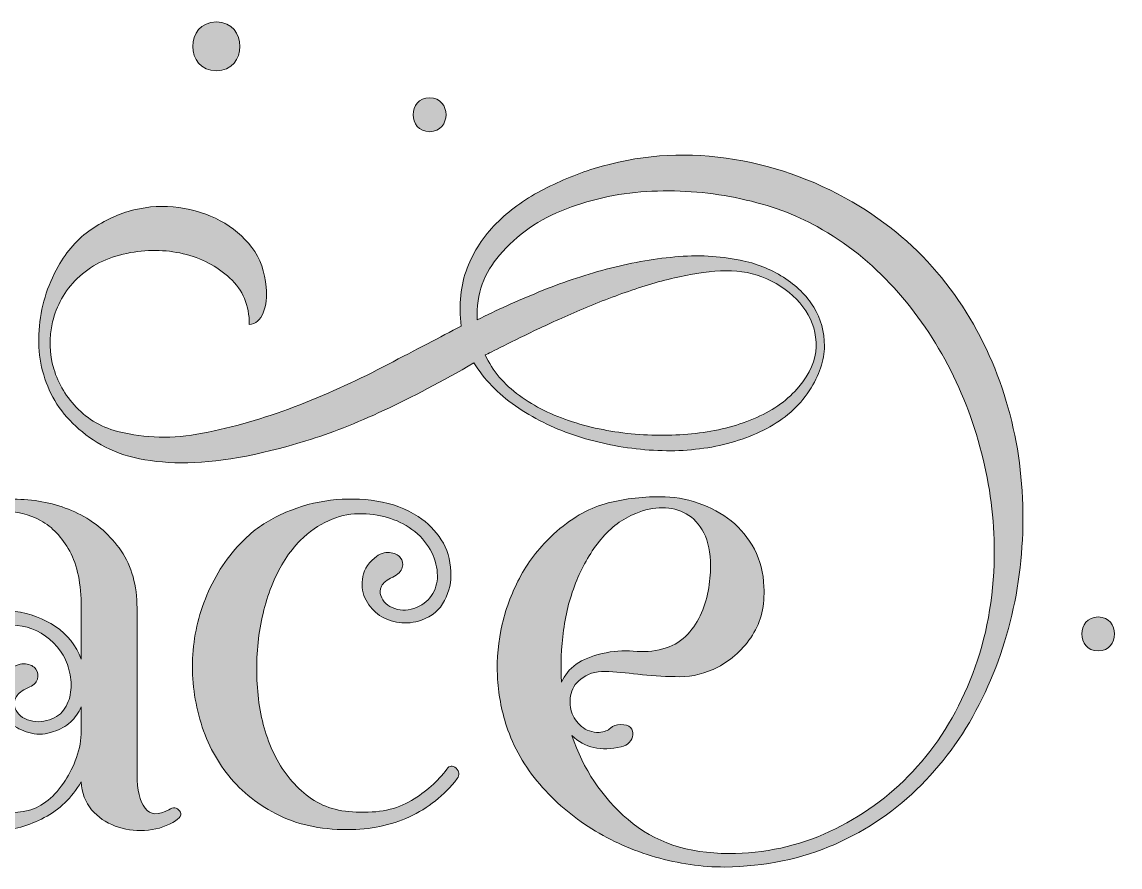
# Model space of a CAD drawing. Header units: inches. Extents: x 58 to 1022, y -1012 to -69.
# Drawn here: x 513.1 to 983.4, y -462.8 to -100.8 of the extents above; entities that cross this region are included whole.
import ezdxf

# ---------------------------------------------------------------- set-up
doc = ezdxf.new("R2010")
doc.units = ezdxf.units.IN
doc.header["$MEASUREMENT"] = 0
doc.layers.add('Layer 1', color=7, linetype='Continuous')

# ---------------------------------------------------------------- blocks, each defined once
blk = doc.blocks.new('block 2')
at = {"layer": 'Layer 1', "true_color": 0xffffff}
h = blk.add_hatch(color=7, dxfattribs=at)
h.dxf.hatch_style = 2
edge = h.paths.add_edge_path()
edge.add_spline(control_points=[(596.33, -121.74), (609.79, -121.74), (609.81, -100.82), (596.33, -100.82), (582.87, -100.82), (582.84, -121.74), (596.33, -121.74)], knot_values=[0, 0, 0, 0, 1, 1, 1, 2, 2, 2, 2], degree=3, periodic=1)
h = blk.add_hatch(color=7, dxfattribs=at)
h.dxf.hatch_style = 2
edge = h.paths.add_edge_path()
edge.add_spline(control_points=[(687.68, -147.83), (697.04, -147.83), (697.05, -133.29), (687.68, -133.29), (678.33, -133.29), (678.31, -147.83), (687.68, -147.83)], knot_values=[0, 0, 0, 0, 1, 1, 1, 2, 2, 2, 2], degree=3, periodic=1)
h = blk.add_hatch(color=7, dxfattribs=at)
h.dxf.hatch_style = 2
edge = h.paths.add_edge_path()
edge.add_spline(control_points=[(545.29, -280.97), (554.39, -286.66), (566.4, -289.56), (581.29, -289.67), (596.19, -289.79), (613.99, -286.66), (634.69, -280.29), (655.39, -273.93), (679.38, -262.78), (706.68, -246.85), (711.01, -253.91), (716.92, -260.05), (724.42, -265.28), (731.93, -270.51), (740.23, -274.66), (749.33, -277.73), (758.43, -280.8), (767.98, -282.85), (777.99, -283.87), (788, -284.9), (797.61, -284.67), (806.83, -283.19), (816.04, -281.71), (824.45, -278.99), (832.07, -275), (839.69, -271.03), (845.78, -265.62), (850.33, -258.8), (854.65, -252.2), (856.81, -245.83), (856.81, -239.69), (856.81, -233.55), (855.28, -227.98), (852.2, -222.97), (849.13, -217.97), (844.81, -213.7), (839.24, -210.18), (833.66, -206.65), (827.47, -204.2), (820.64, -202.84), (811.77, -201.02), (802.44, -200.57), (792.67, -201.47), (782.88, -202.39), (773.1, -204.15), (763.32, -206.76), (753.54, -209.38), (743.93, -212.62), (734.49, -216.49), (725.05, -220.36), (716.23, -224.33), (708.05, -228.43), (707.82, -222.75), (708.56, -217.63), (710.26, -213.08), (711.97, -208.53), (714.41, -204.43), (717.6, -200.79), (725.11, -191.92), (734.66, -185.27), (746.26, -180.83), (757.86, -176.4), (770.09, -173.9), (782.94, -173.33), (795.79, -172.76), (808.47, -173.84), (820.98, -176.57), (833.49, -179.3), (844.41, -183.28), (853.74, -188.51), (866.02, -195.33), (877, -204.09), (886.67, -214.78), (896.33, -225.48), (904.41, -237.25), (910.89, -250.1), (917.38, -262.95), (922.2, -276.48), (925.39, -290.7), (928.58, -304.92), (929.94, -319.08), (929.49, -333.18), (928.8, -351.15), (925.39, -367.7), (919.25, -382.82), (913.11, -397.95), (904.92, -410.97), (894.68, -421.89), (884.45, -432.81), (872.56, -441.4), (859.03, -447.65), (845.49, -453.9), (831.1, -457.03), (815.87, -457.03), (798.35, -457.03), (783.96, -452.2), (772.7, -442.53), (761.45, -432.87), (753.43, -420.87), (748.65, -406.54), (754.11, -411.77), (761.16, -413.36), (769.8, -411.31), (771.17, -411.09), (772.3, -410.46), (773.22, -409.44), (774.12, -408.41), (774.63, -407.34), (774.75, -406.19), (774.86, -405.06), (774.52, -404.04), (773.73, -403.12), (772.93, -402.22), (771.51, -401.76), (769.46, -401.76), (767.64, -401.76), (766.22, -402.27), (765.2, -403.29), (764.17, -404.32), (762.52, -404.95), (760.25, -405.17), (757.29, -405.17), (754.79, -404.32), (752.74, -402.61), (750.7, -400.91), (749.27, -398.81), (748.48, -396.3), (747.68, -393.8), (747.63, -391.18), (748.31, -388.45), (748.99, -385.72), (750.7, -383.45), (753.43, -381.63), (756.38, -379.58), (760.08, -378.73), (764.52, -379.07), (768.95, -379.41), (773.73, -379.87), (778.84, -380.43), (783.96, -381.01), (789.31, -381.29), (794.88, -381.29), (800.45, -381.29), (805.85, -379.92), (811.09, -377.19), (817.23, -374.01), (822.18, -369.46), (825.93, -363.54), (829.69, -357.63), (831.33, -350.7), (830.88, -342.73), (830.65, -336.82), (829.29, -331.47), (826.78, -326.69), (824.28, -321.92), (820.98, -317.88), (816.89, -314.58), (812.8, -311.29), (808.07, -308.73), (802.73, -306.91), (797.38, -305.09), (791.98, -304.18), (786.52, -304.18), (778.1, -304.18), (770.2, -305.2), (762.81, -307.25), (755.42, -309.29), (748.08, -313.62), (740.8, -320.21), (735.11, -325.45), (730.45, -331.36), (726.81, -337.95), (723.17, -344.55), (720.5, -351.49), (718.8, -358.77), (717.09, -366.05), (716.41, -373.44), (716.75, -380.95), (717.09, -388.45), (718.4, -395.62), (720.67, -402.44), (723.63, -411.54), (728.35, -419.84), (734.83, -427.35), (741.31, -434.86), (748.76, -441.23), (757.18, -446.46), (765.59, -451.69), (774.69, -455.72), (784.47, -458.57), (794.25, -461.41), (804.15, -462.83), (814.16, -462.83), (831.44, -462.61), (847.14, -459.36), (861.25, -453.11), (875.35, -446.85), (887.69, -438.39), (898.27, -427.69), (908.84, -417), (917.55, -404.66), (924.37, -390.67), (931.19, -376.68), (936.02, -361.9), (938.87, -346.31), (941.71, -330.74), (942.5, -314.87), (941.26, -298.72), (940.01, -282.57), (936.53, -266.98), (930.85, -251.97), (925.16, -236.96), (917.2, -223.09), (906.97, -210.35), (896.73, -197.61), (883.99, -186.8), (868.75, -177.93), (851.92, -168.15), (833.89, -161.89), (814.67, -159.16), (795.45, -156.44), (776.63, -157.92), (758.2, -163.6), (750.24, -166.11), (742.62, -169.29), (735.34, -173.15), (728.06, -177.02), (721.69, -181.68), (716.23, -187.14), (710.78, -192.6), (706.63, -198.97), (703.78, -206.25), (700.94, -213.53), (700.09, -221.83), (701.22, -231.16), (692.35, -235.71), (681.89, -241.17), (669.83, -247.54), (657.78, -253.91), (645.21, -259.65), (632.13, -264.77), (619.05, -269.88), (605.97, -273.81), (592.89, -276.54), (579.81, -279.27), (567.81, -279.38), (556.89, -276.88), (548.93, -275.29), (542.39, -271.93), (537.27, -266.81), (532.16, -261.7), (528.63, -255.9), (526.7, -249.41), (524.77, -242.93), (524.6, -236.22), (526.19, -229.28), (527.78, -222.35), (531.3, -216.15), (536.76, -210.69), (542.45, -205.23), (549.51, -201.64), (557.92, -199.94), (566.34, -198.23), (574.41, -198.29), (582.14, -200.11), (589.88, -201.93), (596.53, -205.4), (602.1, -210.52), (607.68, -215.63), (610.46, -222.29), (610.46, -230.48), (613.19, -230.25), (615.19, -228.55), (616.43, -225.36), (617.69, -222.18), (618.09, -218.53), (617.63, -214.44), (617.18, -207.85), (615.13, -202.16), (611.49, -197.38), (607.85, -192.6), (603.36, -188.8), (598.01, -185.95), (592.67, -183.11), (586.75, -181.23), (580.27, -180.32), (573.78, -179.41), (567.36, -179.75), (560.99, -181.34), (554.62, -182.94), (548.53, -185.73), (542.73, -189.7), (536.93, -193.69), (532.21, -198.97), (528.58, -205.57), (523.8, -213.99), (521.07, -223.09), (520.39, -232.86), (519.7, -242.65), (521.41, -251.69), (525.5, -259.99), (529.6, -268.3), (536.2, -275.29), (545.29, -280.97)], knot_values=[0, 0, 0, 0, 1, 1, 1, 2, 2, 2, 3, 3, 3, 4, 4, 4, 5, 5, 5, 6, 6, 6, 7, 7, 7, 8, 8, 8, 9, 9, 9, 10, 10, 10, 11, 11, 11, 12, 12, 12, 13, 13, 13, 14, 14, 14, 15, 15, 15, 16, 16, 16, 17, 17, 17, 18, 18, 18, 19, 19, 19, 20, 20, 20, 21, 21, 21, 22, 22, 22, 23, 23, 23, 24, 24, 24, 25, 25, 25, 26, 26, 26, 27, 27, 27, 28, 28, 28, 29, 29, 29, 30, 30, 30, 31, 31, 31, 32, 32, 32, 33, 33, 33, 34, 34, 34, 35, 35, 35, 36, 36, 36, 37, 37, 37, 38, 38, 38, 39, 39, 39, 40, 40, 40, 41, 41, 41, 42, 42, 42, 43, 43, 43, 44, 44, 44, 45, 45, 45, 46, 46, 46, 47, 47, 47, 48, 48, 48, 49, 49, 49, 50, 50, 50, 51, 51, 51, 52, 52, 52, 53, 53, 53, 54, 54, 54, 55, 55, 55, 56, 56, 56, 57, 57, 57, 58, 58, 58, 59, 59, 59, 60, 60, 60, 61, 61, 61, 62, 62, 62, 63, 63, 63, 64, 64, 64, 65, 65, 65, 66, 66, 66, 67, 67, 67, 68, 68, 68, 69, 69, 69, 70, 70, 70, 71, 71, 71, 72, 72, 72, 73, 73, 73, 74, 74, 74, 75, 75, 75, 76, 76, 76, 77, 77, 77, 78, 78, 78, 79, 79, 79, 80, 80, 80, 81, 81, 81, 82, 82, 82, 83, 83, 83, 84, 84, 84, 85, 85, 85, 86, 86, 86, 87, 87, 87, 88, 88, 88, 89, 89, 89, 90, 90, 90, 91, 91, 91, 92, 92, 92, 93, 93, 93, 94, 94, 94, 95, 95, 95, 96, 96, 96, 97, 97, 97, 98, 98, 98, 99, 99, 99, 100, 100, 100, 101, 101, 101, 101], degree=3, periodic=1)
edge = h.paths.add_edge_path()
edge.add_spline(control_points=[(719.48, -239.52), (723.68, -237.36), (728.8, -234.86), (734.83, -232.01), (740.86, -229.17), (747.51, -226.21), (754.79, -223.14), (762.07, -220.07), (769.52, -217.29), (777.14, -214.78), (784.76, -212.28), (792.21, -210.35), (799.49, -208.98), (806.77, -207.62), (813.36, -207.16), (819.28, -207.62), (825.19, -208.07), (830.82, -209.83), (836.17, -212.91), (841.51, -215.98), (845.72, -219.85), (848.79, -224.5), (851.86, -229.17), (853.34, -234.35), (853.23, -240.03), (853.11, -245.72), (850.67, -251.41), (845.89, -257.09), (841.34, -262.55), (835.31, -266.93), (827.81, -270.23), (820.3, -273.53), (812.11, -275.74), (803.24, -276.88), (794.37, -278.02), (785.21, -278.19), (775.78, -277.39), (766.33, -276.6), (757.35, -274.83), (748.82, -272.1), (740.29, -269.37), (732.72, -265.62), (726.13, -260.84), (719.53, -256.07), (714.64, -250.27), (711.46, -243.44), (712.59, -242.99), (715.27, -241.68), (719.48, -239.52)], knot_values=[0, 0, 0, 0, 1, 1, 1, 2, 2, 2, 3, 3, 3, 4, 4, 4, 5, 5, 5, 6, 6, 6, 7, 7, 7, 8, 8, 8, 9, 9, 9, 10, 10, 10, 11, 11, 11, 12, 12, 12, 13, 13, 13, 14, 14, 14, 15, 15, 15, 16, 16, 16, 16], degree=3, periodic=1)
edge = h.paths.add_edge_path()
edge.add_spline(control_points=[(745.07, -361.33), (746.09, -353.71), (747.97, -346.6), (750.7, -340), (753.43, -333.41), (756.89, -327.55), (761.1, -322.43), (765.31, -317.31), (770.26, -313.62), (775.95, -311.34), (779.81, -309.75), (783.62, -308.95), (787.38, -308.95), (791.13, -308.95), (794.54, -309.81), (797.61, -311.51), (800.68, -313.22), (803.18, -315.95), (805.12, -319.7), (807.05, -323.45), (808.02, -328.18), (808.02, -333.86), (808.02, -337.27), (807.68, -340.86), (807, -344.61), (806.31, -348.36), (805.17, -351.89), (803.58, -355.19), (801.99, -358.49), (799.88, -361.44), (797.27, -364.06), (794.65, -366.67), (791.41, -368.44), (787.55, -369.34), (783.45, -370.49), (779.24, -370.83), (774.92, -370.37), (770.6, -369.92), (766.16, -370.26), (761.62, -371.39), (752.51, -373.44), (746.71, -377.53), (744.22, -383.68), (743.76, -376.4), (744.04, -368.95), (745.07, -361.33)], knot_values=[0, 0, 0, 0, 1, 1, 1, 2, 2, 2, 3, 3, 3, 4, 4, 4, 5, 5, 5, 6, 6, 6, 7, 7, 7, 8, 8, 8, 9, 9, 9, 10, 10, 10, 11, 11, 11, 12, 12, 12, 13, 13, 13, 14, 14, 14, 15, 15, 15, 15], degree=3, periodic=1)
h = blk.add_hatch(color=7, dxfattribs=at)
h.dxf.hatch_style = 2
edge = h.paths.add_edge_path()
edge.add_spline(control_points=[(473.48, -317.14), (468.13, -321.69), (465, -327.5), (464.09, -334.54), (463.63, -337.5), (464.03, -339.66), (465.29, -341.03), (466.54, -342.39), (467.96, -343.07), (469.55, -343.07), (471.14, -343.07), (472.57, -342.45), (473.82, -341.2), (475.06, -339.95), (475.46, -338.07), (475.01, -335.57), (474.33, -331.02), (475.41, -326.81), (478.25, -322.94), (481.1, -319.08), (484.91, -316.06), (489.68, -313.9), (494.46, -311.74), (499.63, -310.6), (505.21, -310.49), (510.78, -310.38), (516.07, -311.68), (521.07, -314.41), (526.07, -317.14), (530.23, -321.52), (533.53, -327.55), (536.82, -333.58), (538.48, -341.6), (538.48, -351.6), (538.48, -351.6), (538.48, -373.78), (538.48, -373.78), (536.2, -367.87), (532.5, -363.2), (527.39, -359.79), (522.27, -356.38), (516.52, -354.22), (510.15, -353.31), (503.79, -352.4), (497.13, -352.63), (490.19, -353.99), (483.25, -355.36), (476.94, -357.97), (471.26, -361.84), (465.57, -365.71), (460.85, -370.83), (457.1, -377.19), (453.34, -383.56), (451.47, -391.07), (451.47, -399.71), (451.47, -408.13), (452.94, -415.35), (455.91, -421.38), (458.86, -427.41), (462.73, -432.41), (467.51, -436.39), (472.28, -440.37), (477.68, -443.27), (483.71, -445.09), (489.74, -446.91), (495.82, -447.7), (501.97, -447.48), (509.24, -447.02), (516.13, -445.09), (522.61, -441.68), (529.09, -438.27), (534.38, -433.15), (538.48, -426.33), (538.7, -431.1), (540.18, -435.09), (542.91, -438.27), (545.64, -441.46), (548.99, -443.78), (552.98, -445.26), (556.95, -446.74), (561.17, -447.36), (565.6, -447.14), (570.04, -446.91), (574.07, -445.77), (577.71, -443.73), (580.9, -441.91), (581.86, -440.26), (580.61, -438.78), (579.36, -437.3), (577.83, -437.13), (576.01, -438.27), (571.46, -440.77), (568.04, -440.55), (565.77, -437.59), (563.49, -434.63), (562.36, -429.86), (562.36, -423.26), (562.36, -423.26), (562.36, -351.94), (562.36, -351.94), (562.36, -342.17), (560.08, -333.98), (555.54, -327.38), (550.98, -320.78), (545.24, -315.66), (538.3, -312.02), (531.36, -308.39), (523.8, -306.22), (515.61, -305.54), (507.43, -304.86), (499.69, -305.49), (492.41, -307.42), (485.13, -309.35), (478.82, -312.59), (473.48, -317.14)], knot_values=[0, 0, 0, 0, 1, 1, 1, 2, 2, 2, 3, 3, 3, 4, 4, 4, 5, 5, 5, 6, 6, 6, 7, 7, 7, 8, 8, 8, 9, 9, 9, 10, 10, 10, 11, 11, 11, 12, 12, 12, 13, 13, 13, 14, 14, 14, 15, 15, 15, 16, 16, 16, 17, 17, 17, 18, 18, 18, 19, 19, 19, 20, 20, 20, 21, 21, 21, 22, 22, 22, 23, 23, 23, 24, 24, 24, 25, 25, 25, 26, 26, 26, 27, 27, 27, 28, 28, 28, 29, 29, 29, 30, 30, 30, 31, 31, 31, 32, 32, 32, 33, 33, 33, 34, 34, 34, 35, 35, 35, 36, 36, 36, 37, 37, 37, 38, 38, 38, 38], degree=3, periodic=1)
edge = h.paths.add_edge_path()
edge.add_spline(control_points=[(538.48, -404.49), (538.48, -408.36), (537.79, -412.17), (536.43, -415.92), (535.06, -419.67), (533.47, -422.91), (531.65, -425.64), (527.1, -432.7), (521.81, -437.02), (515.78, -438.61), (509.76, -440.2), (504.01, -439.63), (498.56, -436.9), (493.1, -434.17), (488.49, -429.57), (484.73, -423.08), (480.98, -416.6), (479.11, -408.81), (479.11, -399.71), (479.11, -389.25), (481.04, -380.83), (484.91, -374.46), (488.77, -368.1), (493.38, -363.71), (498.73, -361.33), (504.07, -358.94), (509.59, -358.54), (515.27, -360.13), (520.96, -361.73), (525.73, -365.14), (529.6, -370.37), (531.19, -372.65), (532.39, -375.26), (533.19, -378.22), (533.98, -381.18), (534.26, -384.08), (534.04, -386.92), (533.81, -389.76), (532.96, -392.38), (531.48, -394.76), (530, -397.15), (527.78, -398.81), (524.83, -399.71), (521.64, -400.85), (518.52, -400.85), (515.44, -399.71), (512.37, -398.58), (510.5, -396.64), (509.81, -393.91), (509.59, -392.55), (509.87, -391.18), (510.67, -389.82), (511.46, -388.45), (513.11, -387.2), (515.61, -386.06), (517.89, -385.16), (519.25, -383.9), (519.71, -382.31), (520.16, -380.72), (519.93, -379.3), (519.03, -378.05), (518.12, -376.8), (516.64, -376.06), (514.59, -375.83), (512.54, -375.6), (510.38, -376.29), (508.11, -377.88), (504.7, -379.92), (502.76, -382.88), (502.31, -386.75), (501.85, -389.93), (502.25, -392.84), (503.5, -395.45), (504.75, -398.06), (506.57, -400.22), (508.96, -401.93), (511.35, -403.64), (514.08, -404.83), (517.15, -405.51), (520.22, -406.19), (523.35, -405.97), (526.53, -404.83), (529.49, -403.92), (531.93, -402.56), (533.87, -400.74), (535.8, -398.92), (537.33, -396.76), (538.48, -394.25), (538.48, -394.25), (538.48, -404.49), (538.48, -404.49)], knot_values=[0, 0, 0, 0, 1, 1, 1, 2, 2, 2, 3, 3, 3, 4, 4, 4, 5, 5, 5, 6, 6, 6, 7, 7, 7, 8, 8, 8, 9, 9, 9, 10, 10, 10, 11, 11, 11, 12, 12, 12, 13, 13, 13, 14, 14, 14, 15, 15, 15, 16, 16, 16, 17, 17, 17, 18, 18, 18, 19, 19, 19, 20, 20, 20, 21, 21, 21, 22, 22, 22, 23, 23, 23, 24, 24, 24, 25, 25, 25, 26, 26, 26, 27, 27, 27, 28, 28, 28, 29, 29, 29, 30, 30, 30, 30], degree=3, periodic=1)
h = blk.add_hatch(color=7, dxfattribs=at)
h.dxf.hatch_style = 2
edge = h.paths.add_edge_path()
edge.add_spline(control_points=[(671.88, -338.64), (674.15, -337.5), (675.52, -336.14), (675.98, -334.54), (676.43, -332.95), (676.15, -331.53), (675.12, -330.28), (674.1, -329.03), (672.57, -328.29), (670.52, -328.06), (668.47, -327.84), (666.3, -328.63), (664.03, -330.45), (660.84, -333.18), (659.14, -336.25), (658.92, -339.66), (658.46, -342.85), (658.97, -345.8), (660.45, -348.53), (661.93, -351.26), (663.86, -353.43), (666.25, -355.02), (668.64, -356.61), (671.42, -357.63), (674.61, -358.09), (677.79, -358.54), (680.98, -358.2), (684.17, -357.06), (688.71, -355.47), (692.01, -352.68), (694.06, -348.7), (696.11, -344.72), (697.01, -340.57), (696.79, -336.25), (696.56, -331.02), (695.2, -326.47), (692.7, -322.6), (690.19, -318.74), (686.89, -315.44), (682.8, -312.71), (677.56, -309.29), (671.65, -307.08), (665.06, -306.05), (658.46, -305.03), (651.86, -304.92), (645.27, -305.71), (638.67, -306.51), (632.3, -308.22), (626.16, -310.83), (620.02, -313.45), (614.78, -316.69), (610.47, -320.55), (603.41, -326.92), (597.84, -334.43), (593.75, -343.07), (589.65, -351.72), (587.2, -360.7), (586.41, -370.03), (585.61, -379.36), (586.41, -388.62), (588.8, -397.84), (591.19, -407.05), (595.11, -415.24), (600.57, -422.4), (606.03, -429.57), (613.08, -435.43), (621.73, -439.97), (630.37, -444.52), (640.6, -446.8), (652.43, -446.8), (662.21, -446.8), (671.08, -444.97), (679.05, -441.34), (687.01, -437.7), (693.83, -432.24), (699.52, -424.96), (700.66, -423.37), (700.48, -421.89), (699.01, -420.53), (697.52, -419.16), (696.22, -419.28), (695.08, -420.87), (691.21, -426.1), (686.15, -430.6), (679.9, -434.36), (673.64, -438.12), (665.74, -439.77), (656.19, -439.29), (647.77, -439.07), (640.66, -436.62), (634.86, -431.96), (629.06, -427.3), (624.45, -421.44), (621.04, -414.38), (617.63, -407.34), (615.41, -399.49), (614.39, -390.84), (613.36, -382.2), (613.36, -373.61), (614.39, -365.08), (615.41, -356.55), (617.46, -348.59), (620.53, -341.2), (623.6, -333.81), (627.53, -327.72), (632.3, -322.94), (640.03, -315.44), (648.34, -311.63), (657.21, -311.51), (666.08, -311.4), (673.7, -313.62), (680.07, -318.17), (683.48, -320.67), (686.09, -323.57), (687.92, -326.87), (689.74, -330.17), (690.76, -333.47), (690.99, -336.76), (691.21, -340.06), (690.59, -343.02), (689.11, -345.63), (687.63, -348.25), (685.3, -350.24), (682.12, -351.6), (678.93, -352.97), (675.8, -353.14), (672.74, -352.12), (669.66, -351.09), (667.67, -349.22), (666.76, -346.49), (666.3, -345.35), (666.42, -344.04), (667.11, -342.56), (667.79, -341.08), (669.38, -339.78), (671.88, -338.64)], knot_values=[0, 0, 0, 0, 1, 1, 1, 2, 2, 2, 3, 3, 3, 4, 4, 4, 5, 5, 5, 6, 6, 6, 7, 7, 7, 8, 8, 8, 9, 9, 9, 10, 10, 10, 11, 11, 11, 12, 12, 12, 13, 13, 13, 14, 14, 14, 15, 15, 15, 16, 16, 16, 17, 17, 17, 18, 18, 18, 19, 19, 19, 20, 20, 20, 21, 21, 21, 22, 22, 22, 23, 23, 23, 24, 24, 24, 25, 25, 25, 26, 26, 26, 27, 27, 27, 28, 28, 28, 29, 29, 29, 30, 30, 30, 31, 31, 31, 32, 32, 32, 33, 33, 33, 34, 34, 34, 35, 35, 35, 36, 36, 36, 37, 37, 37, 38, 38, 38, 39, 39, 39, 40, 40, 40, 41, 41, 41, 42, 42, 42, 43, 43, 43, 44, 44, 44, 45, 45, 45, 45], degree=3, periodic=1)
h = blk.add_hatch(color=7, dxfattribs=at)
h.dxf.hatch_style = 2
edge = h.paths.add_edge_path()
edge.add_spline(control_points=[(974.06, -355.71), (964.7, -355.71), (964.69, -370.24), (974.06, -370.24), (983.41, -370.24), (983.43, -355.71), (974.06, -355.71)], knot_values=[0, 0, 0, 0, 1, 1, 1, 2, 2, 2, 2], degree=3, periodic=1)
at = {"layer": 'Layer 1', "lineweight": 0}
for points, knots in [([(596.33, -121.74), (609.79, -121.74), (609.81, -100.82), (596.33, -100.82), (582.87, -100.82), (582.84, -121.74), (596.33, -121.74)], [0, 0, 0, 0, 1, 1, 1, 2, 2, 2, 2]), ([(687.68, -147.83), (697.04, -147.83), (697.05, -133.29), (687.68, -133.29), (678.33, -133.29), (678.31, -147.83), (687.68, -147.83)], [0, 0, 0, 0, 1, 1, 1, 2, 2, 2, 2]), ([(545.29, -280.97), (554.39, -286.66), (566.4, -289.56), (581.29, -289.67), (596.19, -289.79), (613.99, -286.66), (634.69, -280.29), (655.39, -273.93), (679.38, -262.78), (706.68, -246.85), (711.01, -253.91), (716.92, -260.05), (724.42, -265.28), (731.93, -270.51), (740.23, -274.66), (749.33, -277.73), (758.43, -280.8), (767.98, -282.85), (777.99, -283.87), (788, -284.9), (797.61, -284.67), (806.83, -283.19), (816.04, -281.71), (824.45, -278.99), (832.07, -275), (839.69, -271.03), (845.78, -265.62), (850.33, -258.8), (854.65, -252.2), (856.81, -245.83), (856.81, -239.69), (856.81, -233.55), (855.28, -227.98), (852.2, -222.97), (849.13, -217.97), (844.81, -213.7), (839.24, -210.18), (833.66, -206.65), (827.47, -204.2), (820.64, -202.84), (811.77, -201.02), (802.44, -200.57), (792.67, -201.47), (782.88, -202.39), (773.1, -204.15), (763.32, -206.76), (753.54, -209.38), (743.93, -212.62), (734.49, -216.49), (725.05, -220.36), (716.23, -224.33), (708.05, -228.43), (707.82, -222.75), (708.56, -217.63), (710.26, -213.08), (711.97, -208.53), (714.41, -204.43), (717.6, -200.79), (725.11, -191.92), (734.66, -185.27), (746.26, -180.83), (757.86, -176.4), (770.09, -173.9), (782.94, -173.33), (795.79, -172.76), (808.47, -173.84), (820.98, -176.57), (833.49, -179.3), (844.41, -183.28), (853.74, -188.51), (866.02, -195.33), (877, -204.09), (886.67, -214.78), (896.33, -225.48), (904.41, -237.25), (910.89, -250.1), (917.38, -262.95), (922.2, -276.48), (925.39, -290.7), (928.58, -304.92), (929.94, -319.08), (929.49, -333.18), (928.8, -351.15), (925.39, -367.7), (919.25, -382.82), (913.11, -397.95), (904.92, -410.97), (894.68, -421.89), (884.45, -432.81), (872.56, -441.4), (859.03, -447.65), (845.49, -453.9), (831.1, -457.03), (815.87, -457.03), (798.35, -457.03), (783.96, -452.2), (772.7, -442.53), (761.45, -432.87), (753.43, -420.87), (748.65, -406.54), (754.11, -411.77), (761.16, -413.36), (769.8, -411.31), (771.17, -411.09), (772.3, -410.46), (773.22, -409.44), (774.12, -408.41), (774.63, -407.34), (774.75, -406.19), (774.86, -405.06), (774.52, -404.04), (773.73, -403.12), (772.93, -402.22), (771.51, -401.76), (769.46, -401.76), (767.64, -401.76), (766.22, -402.27), (765.2, -403.29), (764.17, -404.32), (762.52, -404.95), (760.25, -405.17), (757.29, -405.17), (754.79, -404.32), (752.74, -402.61), (750.7, -400.91), (749.27, -398.81), (748.48, -396.3), (747.68, -393.8), (747.63, -391.18), (748.31, -388.45), (748.99, -385.72), (750.7, -383.45), (753.43, -381.63), (756.38, -379.58), (760.08, -378.73), (764.52, -379.07), (768.95, -379.41), (773.73, -379.87), (778.84, -380.43), (783.96, -381.01), (789.31, -381.29), (794.88, -381.29), (800.45, -381.29), (805.85, -379.92), (811.09, -377.19), (817.23, -374.01), (822.18, -369.46), (825.93, -363.54), (829.69, -357.63), (831.33, -350.7), (830.88, -342.73), (830.65, -336.82), (829.29, -331.47), (826.78, -326.69), (824.28, -321.92), (820.98, -317.88), (816.89, -314.58), (812.8, -311.29), (808.07, -308.73), (802.73, -306.91), (797.38, -305.09), (791.98, -304.18), (786.52, -304.18), (778.1, -304.18), (770.2, -305.2), (762.81, -307.25), (755.42, -309.29), (748.08, -313.62), (740.8, -320.21), (735.11, -325.45), (730.45, -331.36), (726.81, -337.95), (723.17, -344.55), (720.5, -351.49), (718.8, -358.77), (717.09, -366.05), (716.41, -373.44), (716.75, -380.95), (717.09, -388.45), (718.4, -395.62), (720.67, -402.44), (723.63, -411.54), (728.35, -419.84), (734.83, -427.35), (741.31, -434.86), (748.76, -441.23), (757.18, -446.46), (765.59, -451.69), (774.69, -455.72), (784.47, -458.57), (794.25, -461.41), (804.15, -462.83), (814.16, -462.83), (831.44, -462.61), (847.14, -459.36), (861.25, -453.11), (875.35, -446.85), (887.69, -438.39), (898.27, -427.69), (908.84, -417), (917.55, -404.66), (924.37, -390.67), (931.19, -376.68), (936.02, -361.9), (938.87, -346.31), (941.71, -330.74), (942.5, -314.87), (941.26, -298.72), (940.01, -282.57), (936.53, -266.98), (930.85, -251.97), (925.16, -236.96), (917.2, -223.09), (906.97, -210.35), (896.73, -197.61), (883.99, -186.8), (868.75, -177.93), (851.92, -168.15), (833.89, -161.89), (814.67, -159.16), (795.45, -156.44), (776.63, -157.92), (758.2, -163.6), (750.24, -166.11), (742.62, -169.29), (735.34, -173.15), (728.06, -177.02), (721.69, -181.68), (716.23, -187.14), (710.78, -192.6), (706.63, -198.97), (703.78, -206.25), (700.94, -213.53), (700.09, -221.83), (701.22, -231.16), (692.35, -235.71), (681.89, -241.17), (669.83, -247.54), (657.78, -253.91), (645.21, -259.65), (632.13, -264.77), (619.05, -269.88), (605.97, -273.81), (592.89, -276.54), (579.81, -279.27), (567.81, -279.38), (556.89, -276.88), (548.93, -275.29), (542.39, -271.93), (537.27, -266.81), (532.16, -261.7), (528.63, -255.9), (526.7, -249.41), (524.77, -242.93), (524.6, -236.22), (526.19, -229.28), (527.78, -222.35), (531.3, -216.15), (536.76, -210.69), (542.45, -205.23), (549.51, -201.64), (557.92, -199.94), (566.34, -198.23), (574.41, -198.29), (582.14, -200.11), (589.88, -201.93), (596.53, -205.4), (602.1, -210.52), (607.68, -215.63), (610.46, -222.29), (610.46, -230.48), (613.19, -230.25), (615.19, -228.55), (616.43, -225.36), (617.69, -222.18), (618.09, -218.53), (617.63, -214.44), (617.18, -207.85), (615.13, -202.16), (611.49, -197.38), (607.85, -192.6), (603.36, -188.8), (598.01, -185.95), (592.67, -183.11), (586.75, -181.23), (580.27, -180.32), (573.78, -179.41), (567.36, -179.75), (560.99, -181.34), (554.62, -182.94), (548.53, -185.73), (542.73, -189.7), (536.93, -193.69), (532.21, -198.97), (528.58, -205.57), (523.8, -213.99), (521.07, -223.09), (520.39, -232.86), (519.7, -242.65), (521.41, -251.69), (525.5, -259.99), (529.6, -268.3), (536.2, -275.29), (545.29, -280.97)], [0, 0, 0, 0, 1, 1, 1, 2, 2, 2, 3, 3, 3, 4, 4, 4, 5, 5, 5, 6, 6, 6, 7, 7, 7, 8, 8, 8, 9, 9, 9, 10, 10, 10, 11, 11, 11, 12, 12, 12, 13, 13, 13, 14, 14, 14, 15, 15, 15, 16, 16, 16, 17, 17, 17, 18, 18, 18, 19, 19, 19, 20, 20, 20, 21, 21, 21, 22, 22, 22, 23, 23, 23, 24, 24, 24, 25, 25, 25, 26, 26, 26, 27, 27, 27, 28, 28, 28, 29, 29, 29, 30, 30, 30, 31, 31, 31, 32, 32, 32, 33, 33, 33, 34, 34, 34, 35, 35, 35, 36, 36, 36, 37, 37, 37, 38, 38, 38, 39, 39, 39, 40, 40, 40, 41, 41, 41, 42, 42, 42, 43, 43, 43, 44, 44, 44, 45, 45, 45, 46, 46, 46, 47, 47, 47, 48, 48, 48, 49, 49, 49, 50, 50, 50, 51, 51, 51, 52, 52, 52, 53, 53, 53, 54, 54, 54, 55, 55, 55, 56, 56, 56, 57, 57, 57, 58, 58, 58, 59, 59, 59, 60, 60, 60, 61, 61, 61, 62, 62, 62, 63, 63, 63, 64, 64, 64, 65, 65, 65, 66, 66, 66, 67, 67, 67, 68, 68, 68, 69, 69, 69, 70, 70, 70, 71, 71, 71, 72, 72, 72, 73, 73, 73, 74, 74, 74, 75, 75, 75, 76, 76, 76, 77, 77, 77, 78, 78, 78, 79, 79, 79, 80, 80, 80, 81, 81, 81, 82, 82, 82, 83, 83, 83, 84, 84, 84, 85, 85, 85, 86, 86, 86, 87, 87, 87, 88, 88, 88, 89, 89, 89, 90, 90, 90, 91, 91, 91, 92, 92, 92, 93, 93, 93, 94, 94, 94, 95, 95, 95, 96, 96, 96, 97, 97, 97, 98, 98, 98, 99, 99, 99, 100, 100, 100, 101, 101, 101, 101]), ([(719.48, -239.52), (723.68, -237.36), (728.8, -234.86), (734.83, -232.01), (740.86, -229.17), (747.51, -226.21), (754.79, -223.14), (762.07, -220.07), (769.52, -217.29), (777.14, -214.78), (784.76, -212.28), (792.21, -210.35), (799.49, -208.98), (806.77, -207.62), (813.36, -207.16), (819.28, -207.62), (825.19, -208.07), (830.82, -209.83), (836.17, -212.91), (841.51, -215.98), (845.72, -219.85), (848.79, -224.5), (851.86, -229.17), (853.34, -234.35), (853.23, -240.03), (853.11, -245.72), (850.67, -251.41), (845.89, -257.09), (841.34, -262.55), (835.31, -266.93), (827.81, -270.23), (820.3, -273.53), (812.11, -275.74), (803.24, -276.88), (794.37, -278.02), (785.21, -278.19), (775.78, -277.39), (766.33, -276.6), (757.35, -274.83), (748.82, -272.1), (740.29, -269.37), (732.72, -265.62), (726.13, -260.84), (719.53, -256.07), (714.64, -250.27), (711.46, -243.44), (712.59, -242.99), (715.27, -241.68), (719.48, -239.52)], [0, 0, 0, 0, 1, 1, 1, 2, 2, 2, 3, 3, 3, 4, 4, 4, 5, 5, 5, 6, 6, 6, 7, 7, 7, 8, 8, 8, 9, 9, 9, 10, 10, 10, 11, 11, 11, 12, 12, 12, 13, 13, 13, 14, 14, 14, 15, 15, 15, 16, 16, 16, 16]), ([(473.48, -317.14), (468.13, -321.69), (465, -327.5), (464.09, -334.54), (463.63, -337.5), (464.03, -339.66), (465.29, -341.03), (466.54, -342.39), (467.96, -343.07), (469.55, -343.07), (471.14, -343.07), (472.57, -342.45), (473.82, -341.2), (475.06, -339.95), (475.46, -338.07), (475.01, -335.57), (474.33, -331.02), (475.41, -326.81), (478.25, -322.94), (481.1, -319.08), (484.91, -316.06), (489.68, -313.9), (494.46, -311.74), (499.63, -310.6), (505.21, -310.49), (510.78, -310.38), (516.07, -311.68), (521.07, -314.41), (526.07, -317.14), (530.23, -321.52), (533.53, -327.55), (536.82, -333.58), (538.48, -341.6), (538.48, -351.6), (538.48, -351.6), (538.48, -373.78), (538.48, -373.78), (536.2, -367.87), (532.5, -363.2), (527.39, -359.79), (522.27, -356.38), (516.52, -354.22), (510.15, -353.31), (503.79, -352.4), (497.13, -352.63), (490.19, -353.99), (483.25, -355.36), (476.94, -357.97), (471.26, -361.84), (465.57, -365.71), (460.85, -370.83), (457.1, -377.19), (453.34, -383.56), (451.47, -391.07), (451.47, -399.71), (451.47, -408.13), (452.94, -415.35), (455.91, -421.38), (458.86, -427.41), (462.73, -432.41), (467.51, -436.39), (472.28, -440.37), (477.68, -443.27), (483.71, -445.09), (489.74, -446.91), (495.82, -447.7), (501.97, -447.48), (509.24, -447.02), (516.13, -445.09), (522.61, -441.68), (529.09, -438.27), (534.38, -433.15), (538.48, -426.33), (538.7, -431.1), (540.18, -435.09), (542.91, -438.27), (545.64, -441.46), (548.99, -443.78), (552.98, -445.26), (556.95, -446.74), (561.17, -447.36), (565.6, -447.14), (570.04, -446.91), (574.07, -445.77), (577.71, -443.73), (580.9, -441.91), (581.86, -440.26), (580.61, -438.78), (579.36, -437.3), (577.83, -437.13), (576.01, -438.27), (571.46, -440.77), (568.04, -440.55), (565.77, -437.59), (563.49, -434.63), (562.36, -429.86), (562.36, -423.26), (562.36, -423.26), (562.36, -351.94), (562.36, -351.94), (562.36, -342.17), (560.08, -333.98), (555.54, -327.38), (550.98, -320.78), (545.24, -315.66), (538.3, -312.02), (531.36, -308.39), (523.8, -306.22), (515.61, -305.54), (507.43, -304.86), (499.69, -305.49), (492.41, -307.42), (485.13, -309.35), (478.82, -312.59), (473.48, -317.14)], [0, 0, 0, 0, 1, 1, 1, 2, 2, 2, 3, 3, 3, 4, 4, 4, 5, 5, 5, 6, 6, 6, 7, 7, 7, 8, 8, 8, 9, 9, 9, 10, 10, 10, 11, 11, 11, 12, 12, 12, 13, 13, 13, 14, 14, 14, 15, 15, 15, 16, 16, 16, 17, 17, 17, 18, 18, 18, 19, 19, 19, 20, 20, 20, 21, 21, 21, 22, 22, 22, 23, 23, 23, 24, 24, 24, 25, 25, 25, 26, 26, 26, 27, 27, 27, 28, 28, 28, 29, 29, 29, 30, 30, 30, 31, 31, 31, 32, 32, 32, 33, 33, 33, 34, 34, 34, 35, 35, 35, 36, 36, 36, 37, 37, 37, 38, 38, 38, 38]), ([(671.88, -338.64), (674.15, -337.5), (675.52, -336.14), (675.98, -334.54), (676.43, -332.95), (676.15, -331.53), (675.12, -330.28), (674.1, -329.03), (672.57, -328.29), (670.52, -328.06), (668.47, -327.84), (666.3, -328.63), (664.03, -330.45), (660.84, -333.18), (659.14, -336.25), (658.92, -339.66), (658.46, -342.85), (658.97, -345.8), (660.45, -348.53), (661.93, -351.26), (663.86, -353.43), (666.25, -355.02), (668.64, -356.61), (671.42, -357.63), (674.61, -358.09), (677.79, -358.54), (680.98, -358.2), (684.17, -357.06), (688.71, -355.47), (692.01, -352.68), (694.06, -348.7), (696.11, -344.72), (697.01, -340.57), (696.79, -336.25), (696.56, -331.02), (695.2, -326.47), (692.7, -322.6), (690.19, -318.74), (686.89, -315.44), (682.8, -312.71), (677.56, -309.29), (671.65, -307.08), (665.06, -306.05), (658.46, -305.03), (651.86, -304.92), (645.27, -305.71), (638.67, -306.51), (632.3, -308.22), (626.16, -310.83), (620.02, -313.45), (614.78, -316.69), (610.47, -320.55), (603.41, -326.92), (597.84, -334.43), (593.75, -343.07), (589.65, -351.72), (587.2, -360.7), (586.41, -370.03), (585.61, -379.36), (586.41, -388.62), (588.8, -397.84), (591.19, -407.05), (595.11, -415.24), (600.57, -422.4), (606.03, -429.57), (613.08, -435.43), (621.73, -439.97), (630.37, -444.52), (640.6, -446.8), (652.43, -446.8), (662.21, -446.8), (671.08, -444.97), (679.05, -441.34), (687.01, -437.7), (693.83, -432.24), (699.52, -424.96), (700.66, -423.37), (700.48, -421.89), (699.01, -420.53), (697.52, -419.16), (696.22, -419.28), (695.08, -420.87), (691.21, -426.1), (686.15, -430.6), (679.9, -434.36), (673.64, -438.12), (665.74, -439.77), (656.19, -439.29), (647.77, -439.07), (640.66, -436.62), (634.86, -431.96), (629.06, -427.3), (624.45, -421.44), (621.04, -414.38), (617.63, -407.34), (615.41, -399.49), (614.39, -390.84), (613.36, -382.2), (613.36, -373.61), (614.39, -365.08), (615.41, -356.55), (617.46, -348.59), (620.53, -341.2), (623.6, -333.81), (627.53, -327.72), (632.3, -322.94), (640.03, -315.44), (648.34, -311.63), (657.21, -311.51), (666.08, -311.4), (673.7, -313.62), (680.07, -318.17), (683.48, -320.67), (686.09, -323.57), (687.92, -326.87), (689.74, -330.17), (690.76, -333.47), (690.99, -336.76), (691.21, -340.06), (690.59, -343.02), (689.11, -345.63), (687.63, -348.25), (685.3, -350.24), (682.12, -351.6), (678.93, -352.97), (675.8, -353.14), (672.74, -352.12), (669.66, -351.09), (667.67, -349.22), (666.76, -346.49), (666.3, -345.35), (666.42, -344.04), (667.11, -342.56), (667.79, -341.08), (669.38, -339.78), (671.88, -338.64)], [0, 0, 0, 0, 1, 1, 1, 2, 2, 2, 3, 3, 3, 4, 4, 4, 5, 5, 5, 6, 6, 6, 7, 7, 7, 8, 8, 8, 9, 9, 9, 10, 10, 10, 11, 11, 11, 12, 12, 12, 13, 13, 13, 14, 14, 14, 15, 15, 15, 16, 16, 16, 17, 17, 17, 18, 18, 18, 19, 19, 19, 20, 20, 20, 21, 21, 21, 22, 22, 22, 23, 23, 23, 24, 24, 24, 25, 25, 25, 26, 26, 26, 27, 27, 27, 28, 28, 28, 29, 29, 29, 30, 30, 30, 31, 31, 31, 32, 32, 32, 33, 33, 33, 34, 34, 34, 35, 35, 35, 36, 36, 36, 37, 37, 37, 38, 38, 38, 39, 39, 39, 40, 40, 40, 41, 41, 41, 42, 42, 42, 43, 43, 43, 44, 44, 44, 45, 45, 45, 45]), ([(745.07, -361.33), (746.09, -353.71), (747.97, -346.6), (750.7, -340), (753.43, -333.41), (756.89, -327.55), (761.1, -322.43), (765.31, -317.31), (770.26, -313.62), (775.95, -311.34), (779.81, -309.75), (783.62, -308.95), (787.38, -308.95), (791.13, -308.95), (794.54, -309.81), (797.61, -311.51), (800.68, -313.22), (803.18, -315.95), (805.12, -319.7), (807.05, -323.45), (808.02, -328.18), (808.02, -333.86), (808.02, -337.27), (807.68, -340.86), (807, -344.61), (806.31, -348.36), (805.17, -351.89), (803.58, -355.19), (801.99, -358.49), (799.88, -361.44), (797.27, -364.06), (794.65, -366.67), (791.41, -368.44), (787.55, -369.34), (783.45, -370.49), (779.24, -370.83), (774.92, -370.37), (770.6, -369.92), (766.16, -370.26), (761.62, -371.39), (752.51, -373.44), (746.71, -377.53), (744.22, -383.68), (743.76, -376.4), (744.04, -368.95), (745.07, -361.33)], [0, 0, 0, 0, 1, 1, 1, 2, 2, 2, 3, 3, 3, 4, 4, 4, 5, 5, 5, 6, 6, 6, 7, 7, 7, 8, 8, 8, 9, 9, 9, 10, 10, 10, 11, 11, 11, 12, 12, 12, 13, 13, 13, 14, 14, 14, 15, 15, 15, 15]), ([(974.06, -355.71), (964.7, -355.71), (964.69, -370.24), (974.06, -370.24), (983.41, -370.24), (983.43, -355.71), (974.06, -355.71)], [0, 0, 0, 0, 1, 1, 1, 2, 2, 2, 2]), ([(538.48, -404.49), (538.48, -408.36), (537.79, -412.17), (536.43, -415.92), (535.06, -419.67), (533.47, -422.91), (531.65, -425.64), (527.1, -432.7), (521.81, -437.02), (515.78, -438.61), (509.76, -440.2), (504.01, -439.63), (498.56, -436.9), (493.1, -434.17), (488.49, -429.57), (484.73, -423.08), (480.98, -416.6), (479.11, -408.81), (479.11, -399.71), (479.11, -389.25), (481.04, -380.83), (484.91, -374.46), (488.77, -368.1), (493.38, -363.71), (498.73, -361.33), (504.07, -358.94), (509.59, -358.54), (515.27, -360.13), (520.96, -361.73), (525.73, -365.14), (529.6, -370.37), (531.19, -372.65), (532.39, -375.26), (533.19, -378.22), (533.98, -381.18), (534.26, -384.08), (534.04, -386.92), (533.81, -389.76), (532.96, -392.38), (531.48, -394.76), (530, -397.15), (527.78, -398.81), (524.83, -399.71), (521.64, -400.85), (518.52, -400.85), (515.44, -399.71), (512.37, -398.58), (510.5, -396.64), (509.81, -393.91), (509.59, -392.55), (509.87, -391.18), (510.67, -389.82), (511.46, -388.45), (513.11, -387.2), (515.61, -386.06), (517.89, -385.16), (519.25, -383.9), (519.71, -382.31), (520.16, -380.72), (519.93, -379.3), (519.03, -378.05), (518.12, -376.8), (516.64, -376.06), (514.59, -375.83), (512.54, -375.6), (510.38, -376.29), (508.11, -377.88), (504.7, -379.92), (502.76, -382.88), (502.31, -386.75), (501.85, -389.93), (502.25, -392.84), (503.5, -395.45), (504.75, -398.06), (506.57, -400.22), (508.96, -401.93), (511.35, -403.64), (514.08, -404.83), (517.15, -405.51), (520.22, -406.19), (523.35, -405.97), (526.53, -404.83), (529.49, -403.92), (531.93, -402.56), (533.87, -400.74), (535.8, -398.92), (537.33, -396.76), (538.48, -394.25), (538.48, -394.25), (538.48, -404.49), (538.48, -404.49)], [0, 0, 0, 0, 1, 1, 1, 2, 2, 2, 3, 3, 3, 4, 4, 4, 5, 5, 5, 6, 6, 6, 7, 7, 7, 8, 8, 8, 9, 9, 9, 10, 10, 10, 11, 11, 11, 12, 12, 12, 13, 13, 13, 14, 14, 14, 15, 15, 15, 16, 16, 16, 17, 17, 17, 18, 18, 18, 19, 19, 19, 20, 20, 20, 21, 21, 21, 22, 22, 22, 23, 23, 23, 24, 24, 24, 25, 25, 25, 26, 26, 26, 27, 27, 27, 28, 28, 28, 29, 29, 29, 30, 30, 30, 30])]:
    blk.add_open_spline(points, degree=3, knots=knots, dxfattribs=at)

msp = doc.modelspace()

# ---------------------------------------------------------------- block references
at = {"layer": 'Layer 1'}
msp.add_blockref('block 2', (0, 0), dxfattribs=at)

doc.saveas('drawing.dxf')
